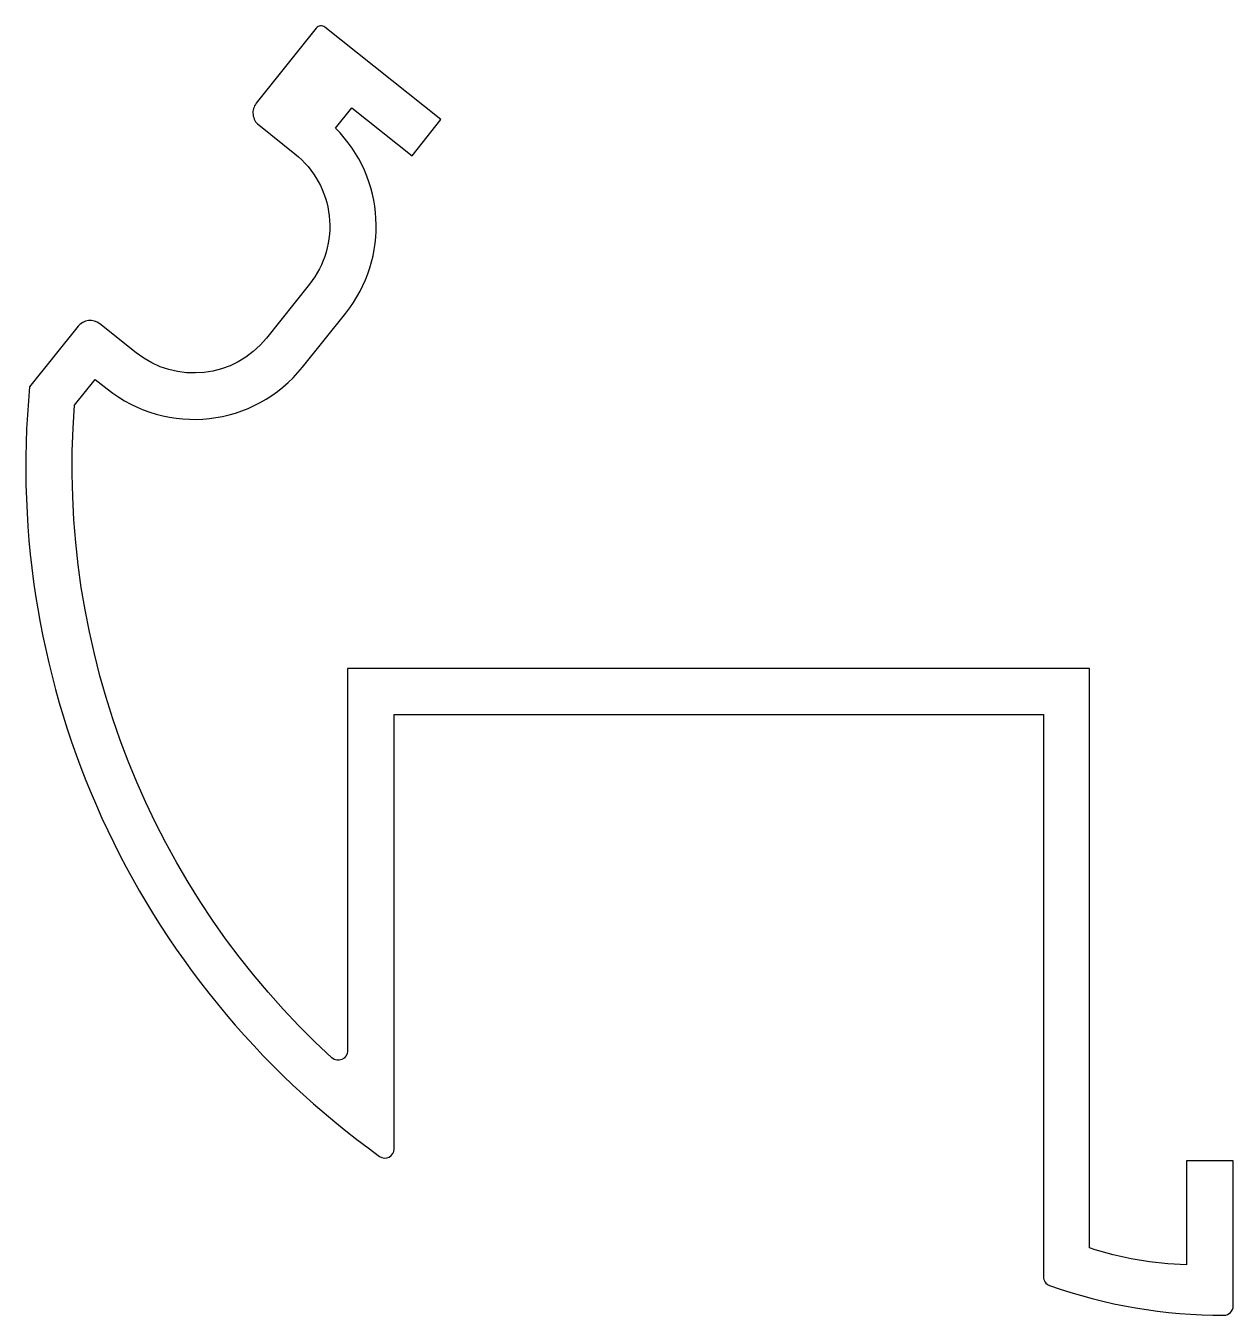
# Model space of a CAD drawing. Extents: x 943.5 to 982.5, y -21.7 to 20.
import ezdxf

# ---------------------------------------------------------------- set-up
doc = ezdxf.new("R2010")
doc.units = 0
doc.header["$LTSCALE"] = 15
doc.layers.get('0').update_dxf_attribs({"linetype": 'CONTINUOUS'})

msp = doc.modelspace()

# ---------------------------------------------------------------- linework, layer by layer
msp.add_lwpolyline([(955.397, -2.283), (976.397, -2.283), (976.397, -20.477, 0.317866), (976.597, -20.76, 0.085805), (982.238, -21.719, 0.413439), (982.537, -21.419), (982.537, -16.727), (981.025, -16.727), (981.025, -20.085, -0.075556), (977.886, -19.538), (977.886, -0.794), (953.886, -0.794), (953.886, -13.173, -0.653117), (953.383, -13.393, -0.229838), (945.057, 7.728), (945.724, 8.565), (946.111, 8.256, 0.414073), (952.434, 8.964), (953.83, 10.712, 0.381965), (953.497, 16.702), (954.022, 17.36), (955.976, 15.801), (956.911, 16.973), (953.159, 19.967, 0.414214), (952.878, 19.935), (950.937, 17.502, 0.414214), (951.016, 16.8), (952.186, 15.866, -0.414463), (952.658, 11.648), (951.262, 9.9, -0.413964), (947.047, 9.429), (945.875, 10.364, 0.413418), (945.173, 10.286), (943.602, 8.329, 0.266354), (954.922, -16.578, 0.611183), (955.397, -16.334)], format="xyb", close=True)

doc.saveas('drawing.dxf')
